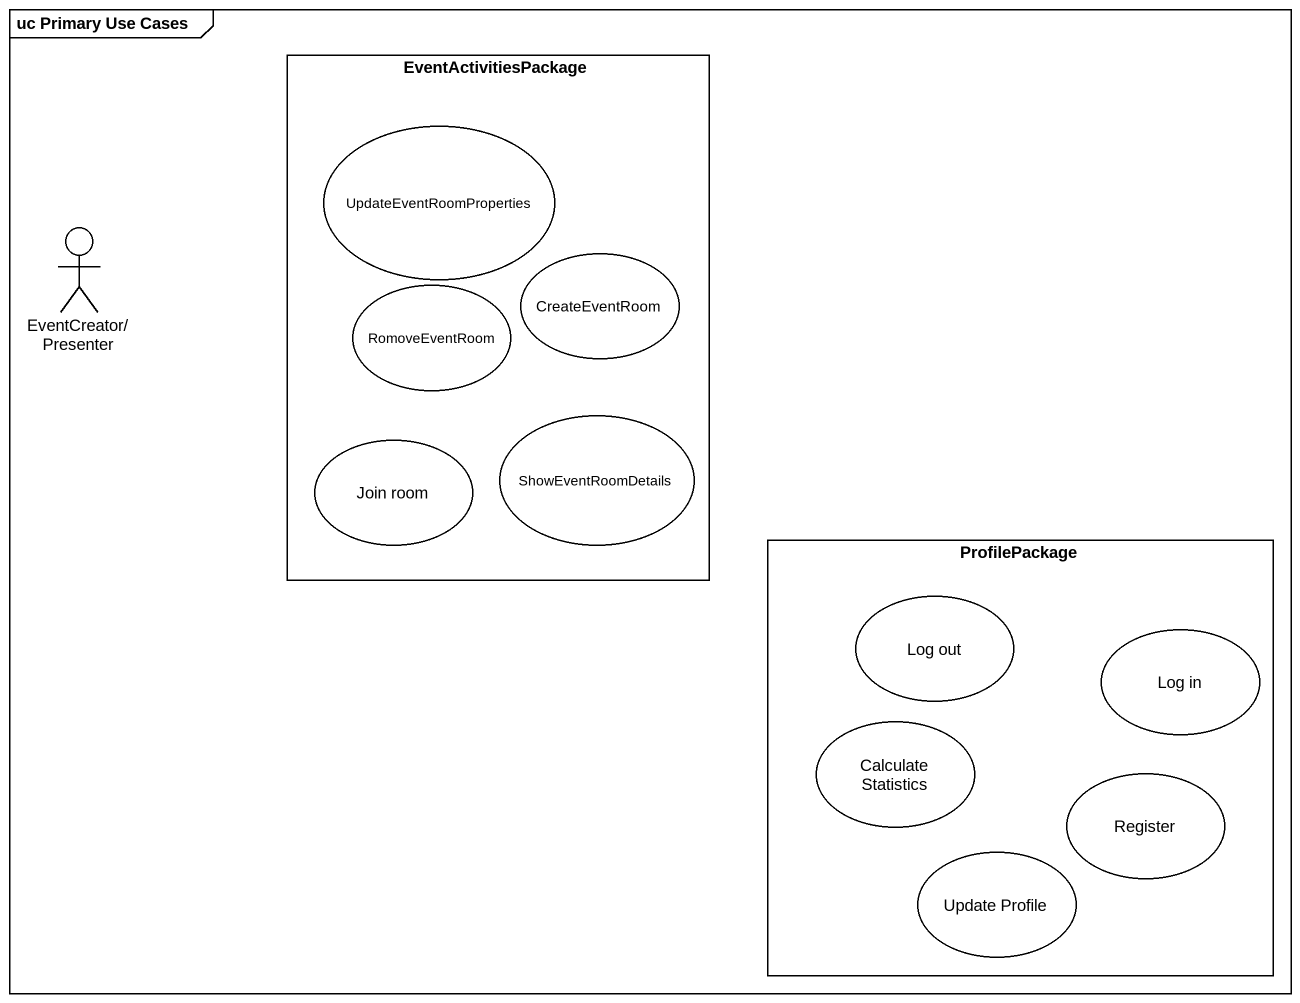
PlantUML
@startuml
mainframe uc Primary Use Cases
rectangle EventActivitiesPackage {
  usecase UpdateEventRoomProperties
  usecase RomoveEventRoom
  usecase CreateEventRoom
  usecase ShowEventRoomDetails
  usecase "Join room" as Join_room
}
actor "EventCreator/Presenter" as EventCreator_Presenter
rectangle ProfilePackage {
  usecase "Log out" as Log_out
  usecase "Log in" as Log_in
  usecase "Calculate Statistics" as Calculate_Statistics
  usecase Register
  usecase "Update Profile" as Update_Profile
}
@enduml
